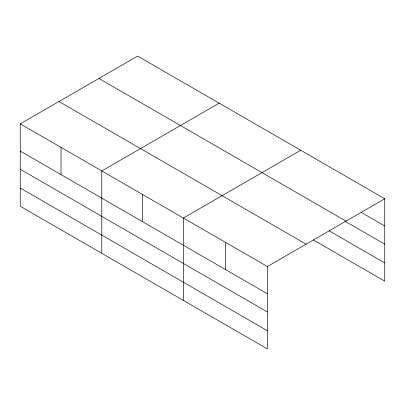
<?xml version="1.0" encoding="UTF-8"?>
<svg xmlns="http://www.w3.org/2000/svg" width="405" height="405" viewBox="0 0 405 405"><rect width="100%" height="100%" fill="white"/><g stroke="black" fill="none" stroke-linecap="round" stroke-linejoin="round"><path stroke-width="0.61" d="M20.25 123.864L267.361 266.531L267.361 348.908L20.25 206.241L20.25 123.864L137.639 56.092L384.75 198.759L384.75 281.136L313.283 239.871M219.186 103.169L101.797 170.945L101.797 253.322M300.733 150.25L183.344 218.027L183.344 300.404M267.361 266.531L384.75 198.759M361.29 212.423L384.75 225.97M98.901 78.459L346.012 221.125M344.923 221.181L384.75 244.174M329.103 230.799L384.75 262.931M58.988 101.498L306.099 244.169M20.25 151.075L267.361 293.741M20.25 169.28L267.361 311.946M20.25 188.036L267.361 330.703M225.352 242.281L225.352 269.492M142.57 194.486L142.57 221.697M61.023 147.405L61.023 174.616"/></g></svg>
